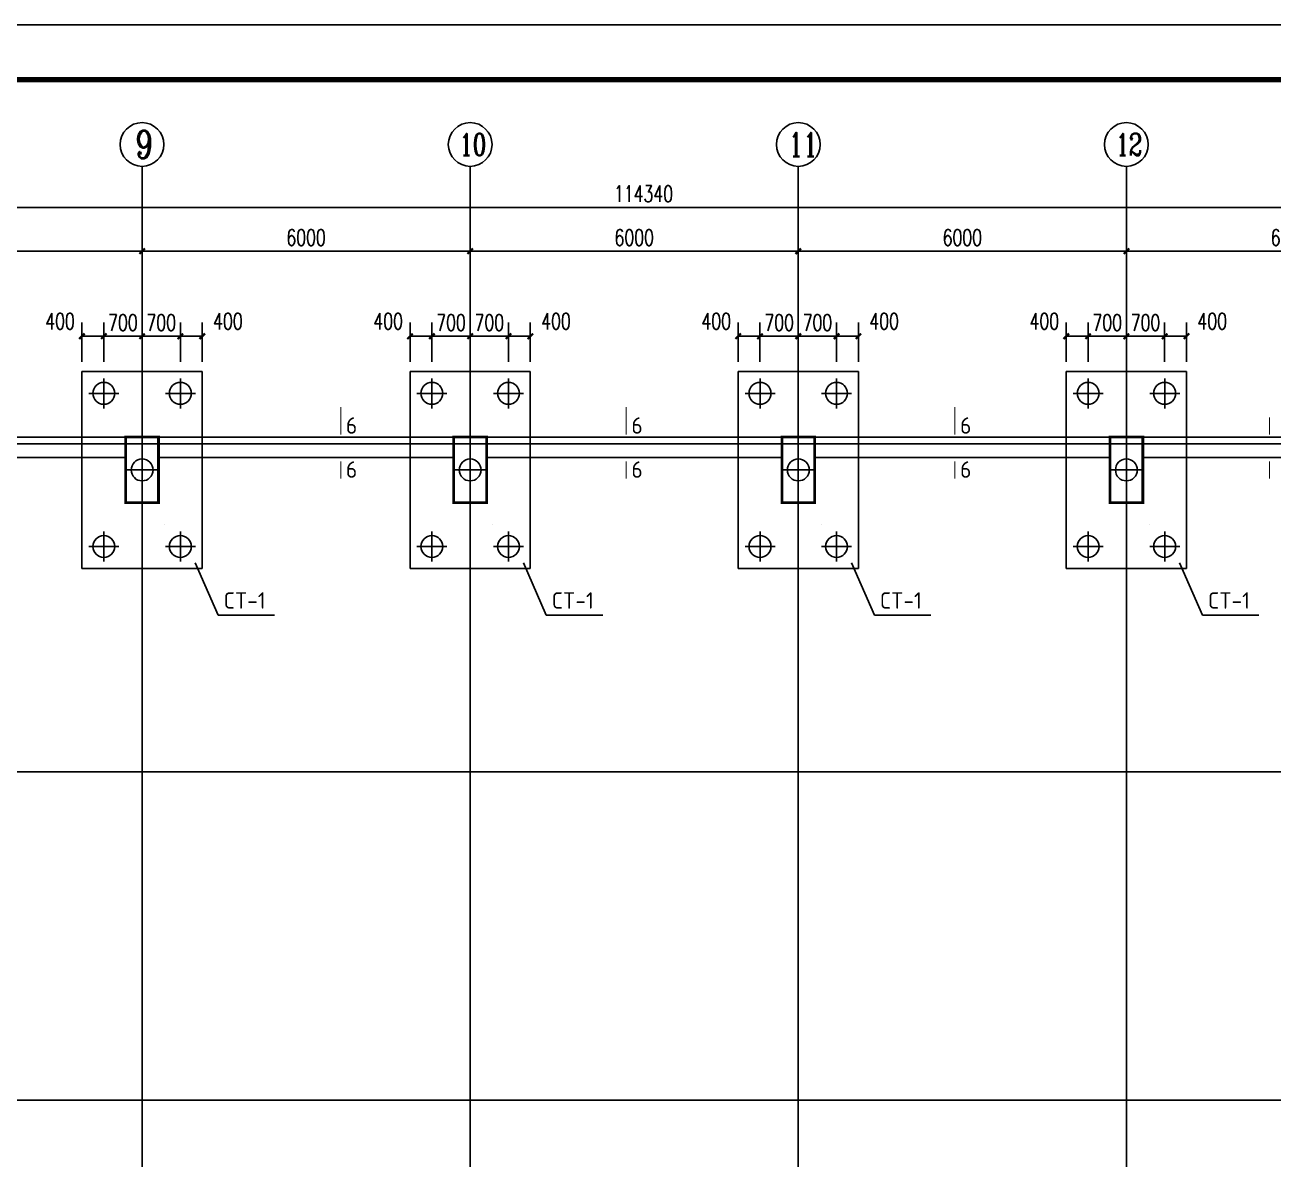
# Model space of a CAD drawing. Extents: x -73672 to 366960, y -527333 to 140666.
# Drawn here: x 237633 to 260456, y 45152 to 65882 of the extents above; entities that cross this region are included whole.
import ezdxf
from ezdxf.enums import TextEntityAlignment as Align

# ---------------------------------------------------------------- set-up
doc = ezdxf.new("R2010")
doc.units = 0
doc.header["$LTSCALE"] = 1000
doc.header["$MEASUREMENT"] = 0
for name, color, linetype in [('AXIS', 3, 'Continuous'), ('AXIS_TEXT', 7, 'Continuous'), ('COLUMN', 9, 'Continuous'), ('E_WINDOW', 4, 'Continuous'), ('NUM', 3, 'Continuous'), ('PUB_TITLE', 4, 'Continuous'), ('TEXT', 3, 'Continuous'), ('WALL', 9, 'Continuous'), ('建-尺寸', 3, 'Continuous')]:
    doc.layers.add(name, color=color, linetype=linetype)
doc.styles.add('_TCH_AXIS', font='COMPLEX', dxfattribs={"bigfont": 'GBCBIG'})
doc.styles.add('_TCH_DIM_T3', font='SIMPLEX', dxfattribs={"width": 0.705882, "bigfont": 'GBCBIG'})
doc.styles.add('A-DIM_T3', font='SIMPLEX', dxfattribs={"width": 0.705882, "bigfont": 'GBCBIG'})
doc.styles.add('COMPLEX', font='COMPLEX', dxfattribs={"bigfont": 'Tssdchn.shx'})
doc.styles.add('TSSD_Norm', font='Tssdeng.shx', dxfattribs={"bigfont": 'hztxt.shx'})
doc.dimstyles.new('_TCH_ARCH-100', dxfattribs={"dimtxt": 297.5, "dimasz": 100, "dimexe": 250, "dimexo": 300, "dimgap": 100, "dimtad": 1, "dimdec": 0, "dimzin": 0, "dimdsep": 46, "dimtxsty": '_TCH_DIM_T3', "dimblk": 'ARCHTICK', "dimcen": 0.09, "dimclrt": 7, "dimazin": 2, "dimtfac": 1, "dimtdec": 0, "dimtix": 1, "dimtmove": 2, "dimatfit": 3, "dimfxl": 0, "dimtolj": 1, "dimtzin": 0, "dimarcsym": 0})
doc.dimstyles.new('A-DIM-100', dxfattribs={"dimtxt": 297.5, "dimasz": 100, "dimexe": 250, "dimexo": 300, "dimgap": 100, "dimtad": 1, "dimdec": 0, "dimzin": 0, "dimdsep": 46, "dimtxsty": 'A-DIM_T3', "dimblk": 'ARCHTICK', "dimcen": 0.09, "dimclrt": 7, "dimazin": 2, "dimtfac": 1, "dimtdec": 0, "dimtix": 1, "dimtmove": 2, "dimatfit": 3, "dimfxl": 0, "dimtolj": 1, "dimtzin": 0, "dimarcsym": 0})

# ---------------------------------------------------------------- blocks, each defined once
blk = doc.blocks.new('_reinbk')
blk.add_line((0, 0), (0, 0))
blk = doc.blocks.new('_AXISO')
blk.add_circle((0, 0), 0.5)
at = {"layer": 'AXIS_TEXT', "style": 'COMPLEX'}
blk.add_attdef('A', text='', height=0.56, dxfattribs=at).set_placement((-0.25, -0.28), (0.25, -0.28), align=Align.FIT)
blk = doc.blocks.new('_ArchTick')
at = {"color": 0, "linetype": 'ByBlock', "const_width": 0.4}
blk.add_lwpolyline([(-0.5, -0.5), (0.5, 0.5)], dxfattribs=at)
blk = doc.blocks.new('*D7879')
at = {"layer": 'AXIS', "color": 0, "lineweight": -2}
for p, q in [((191774, 59597), (191774, 62797)), ((306114, 59597), (306114, 62797)), ((191774, 62547), (306114, 62547))]:
    blk.add_line(p, q, dxfattribs=at)
at = {"layer": 'Defpoints', "color": 0}
for p in [(306114, 62547), (191774, 59297), (306114, 59297)]:
    blk.add_point(p, dxfattribs=at)
at = {"layer": 'AXIS', "color": 0, "linetype": 'ByBlock', "lineweight": -2, "xscale": 100, "yscale": 100, "zscale": 100, "rotation": 180}
blk.add_blockref('_ArchTick', (191774, 62547), dxfattribs=at)
at = {"layer": 'AXIS', "color": 0, "linetype": 'ByBlock', "lineweight": -2, "xscale": 100, "yscale": 100, "zscale": 100}
blk.add_blockref('_ArchTick', (306114, 62547), dxfattribs=at)
at = {"layer": 'AXIS', "color": 7, "insert": (248944, 62796), "char_height": 297.5, "attachment_point": 5, "style": '_TCH_DIM_T3'}
blk.add_mtext('\\A1;114340', dxfattribs=at)
blk = doc.blocks.new('*D7887')
at = {"layer": 'AXIS', "color": 0, "lineweight": -2}
for p, q in [((233774, 59597), (233774, 61997)), ((239774, 59597), (239774, 61997)), ((233774, 61747), (239774, 61747))]:
    blk.add_line(p, q, dxfattribs=at)
at = {"layer": 'Defpoints', "color": 0}
for p in [(239774, 61747), (233774, 59297), (239774, 59297)]:
    blk.add_point(p, dxfattribs=at)
at = {"layer": 'AXIS', "color": 0, "linetype": 'ByBlock', "lineweight": -2, "xscale": 100, "yscale": 100, "zscale": 100, "rotation": 180}
blk.add_blockref('_ArchTick', (233774, 61747), dxfattribs=at)
at = {"layer": 'AXIS', "color": 0, "linetype": 'ByBlock', "lineweight": -2, "xscale": 100, "yscale": 100, "zscale": 100}
blk.add_blockref('_ArchTick', (239774, 61747), dxfattribs=at)
at = {"layer": 'AXIS', "color": 7, "insert": (236774, 61996), "char_height": 297.5, "attachment_point": 5, "style": '_TCH_DIM_T3'}
blk.add_mtext('\\A1;6000', dxfattribs=at)
blk = doc.blocks.new('*D7888')
at = {"layer": 'AXIS', "color": 0, "lineweight": -2}
for p, q in [((239774, 59597), (239774, 61997)), ((245774, 59597), (245774, 61997)), ((239774, 61747), (245774, 61747))]:
    blk.add_line(p, q, dxfattribs=at)
at = {"layer": 'Defpoints', "color": 0}
for p in [(245774, 61747), (239774, 59297), (245774, 59297)]:
    blk.add_point(p, dxfattribs=at)
at = {"layer": 'AXIS', "color": 0, "linetype": 'ByBlock', "lineweight": -2, "xscale": 100, "yscale": 100, "zscale": 100, "rotation": 180}
blk.add_blockref('_ArchTick', (239774, 61747), dxfattribs=at)
at = {"layer": 'AXIS', "color": 0, "linetype": 'ByBlock', "lineweight": -2, "xscale": 100, "yscale": 100, "zscale": 100}
blk.add_blockref('_ArchTick', (245774, 61747), dxfattribs=at)
at = {"layer": 'AXIS', "color": 7, "insert": (242774, 61996), "char_height": 297.5, "attachment_point": 5, "style": '_TCH_DIM_T3'}
blk.add_mtext('\\A1;6000', dxfattribs=at)
blk = doc.blocks.new('*D7889')
at = {"layer": 'AXIS', "color": 0, "lineweight": -2}
for p, q in [((245774, 59597), (245774, 61997)), ((251774, 59597), (251774, 61997)), ((245774, 61747), (251774, 61747))]:
    blk.add_line(p, q, dxfattribs=at)
at = {"layer": 'Defpoints', "color": 0}
for p in [(251774, 61747), (245774, 59297), (251774, 59297)]:
    blk.add_point(p, dxfattribs=at)
at = {"layer": 'AXIS', "color": 0, "linetype": 'ByBlock', "lineweight": -2, "xscale": 100, "yscale": 100, "zscale": 100, "rotation": 180}
blk.add_blockref('_ArchTick', (245774, 61747), dxfattribs=at)
at = {"layer": 'AXIS', "color": 0, "linetype": 'ByBlock', "lineweight": -2, "xscale": 100, "yscale": 100, "zscale": 100}
blk.add_blockref('_ArchTick', (251774, 61747), dxfattribs=at)
at = {"layer": 'AXIS', "color": 7, "insert": (248774, 61996), "char_height": 297.5, "attachment_point": 5, "style": '_TCH_DIM_T3'}
blk.add_mtext('\\A1;6000', dxfattribs=at)
blk = doc.blocks.new('*D7890')
at = {"layer": 'AXIS', "color": 0, "lineweight": -2}
for p, q in [((251774, 59597), (251774, 61997)), ((257774, 59597), (257774, 61997)), ((251774, 61747), (257774, 61747))]:
    blk.add_line(p, q, dxfattribs=at)
at = {"layer": 'Defpoints', "color": 0}
for p in [(257774, 61747), (251774, 59297), (257774, 59297)]:
    blk.add_point(p, dxfattribs=at)
at = {"layer": 'AXIS', "color": 0, "linetype": 'ByBlock', "lineweight": -2, "xscale": 100, "yscale": 100, "zscale": 100, "rotation": 180}
blk.add_blockref('_ArchTick', (251774, 61747), dxfattribs=at)
at = {"layer": 'AXIS', "color": 0, "linetype": 'ByBlock', "lineweight": -2, "xscale": 100, "yscale": 100, "zscale": 100}
blk.add_blockref('_ArchTick', (257774, 61747), dxfattribs=at)
at = {"layer": 'AXIS', "color": 7, "insert": (254774, 61996), "char_height": 297.5, "attachment_point": 5, "style": '_TCH_DIM_T3'}
blk.add_mtext('\\A1;6000', dxfattribs=at)
blk = doc.blocks.new('*D7891')
at = {"layer": 'AXIS', "color": 0, "lineweight": -2}
for p, q in [((257774, 59597), (257774, 61997)), ((263774, 59597), (263774, 61997)), ((257774, 61747), (263774, 61747))]:
    blk.add_line(p, q, dxfattribs=at)
at = {"layer": 'Defpoints', "color": 0}
for p in [(263774, 61747), (257774, 59297), (263774, 59297)]:
    blk.add_point(p, dxfattribs=at)
at = {"layer": 'AXIS', "color": 0, "linetype": 'ByBlock', "lineweight": -2, "xscale": 100, "yscale": 100, "zscale": 100, "rotation": 180}
blk.add_blockref('_ArchTick', (257774, 61747), dxfattribs=at)
at = {"layer": 'AXIS', "color": 0, "linetype": 'ByBlock', "lineweight": -2, "xscale": 100, "yscale": 100, "zscale": 100}
blk.add_blockref('_ArchTick', (263774, 61747), dxfattribs=at)
at = {"layer": 'AXIS', "color": 7, "insert": (260774, 61996), "char_height": 297.5, "attachment_point": 5, "style": '_TCH_DIM_T3'}
blk.add_mtext('\\A1;6000', dxfattribs=at)
blk = doc.blocks.new('*D7978')
at = {"layer": 'Defpoints', "color": 0}
for p in [(258474, 60192), (258474, 59422), (258874, 59422)]:
    blk.add_point(p, dxfattribs=at)
at = {"layer": '建-尺寸', "color": 0, "lineweight": -2}
for p, q in [((258474, 59722), (258474, 60442)), ((258874, 59722), (258874, 60442)), ((258874, 60192), (258474, 60192))]:
    blk.add_line(p, q, dxfattribs=at)
at = {"layer": '建-尺寸', "color": 0, "linetype": 'ByBlock', "lineweight": -2, "xscale": 100, "yscale": 100, "zscale": 100, "rotation": 180}
blk.add_blockref('_ArchTick', (258474, 60192), dxfattribs=at)
at = {"layer": '建-尺寸', "color": 0, "linetype": 'ByBlock', "lineweight": -2, "xscale": 100, "yscale": 100, "zscale": 100}
blk.add_blockref('_ArchTick', (258874, 60192), dxfattribs=at)
at = {"layer": '建-尺寸', "color": 7, "insert": (259344, 60467), "char_height": 297.5, "attachment_point": 5, "style": 'A-DIM_T3'}
blk.add_mtext('\\A1;400', dxfattribs=at)
blk = doc.blocks.new('*D7979')
at = {"layer": 'Defpoints', "color": 0}
for p in [(257774, 60192), (257774, 59422), (258474, 59422)]:
    blk.add_point(p, dxfattribs=at)
at = {"layer": '建-尺寸', "color": 0, "lineweight": -2}
for p, q in [((257774, 59722), (257774, 60442)), ((258474, 59722), (258474, 60442)), ((257774, 60192), (257674, 60192)), ((258474, 60192), (257774, 60192)), ((258474, 60192), (258574, 60192))]:
    blk.add_line(p, q, dxfattribs=at)
at = {"layer": '建-尺寸', "color": 0, "linetype": 'ByBlock', "lineweight": -2, "xscale": 100, "yscale": 100, "zscale": 100}
blk.add_blockref('_ArchTick', (257774, 60192), dxfattribs=at)
at = {"layer": '建-尺寸', "color": 0, "linetype": 'ByBlock', "lineweight": -2, "xscale": 100, "yscale": 100, "zscale": 100, "rotation": 180}
blk.add_blockref('_ArchTick', (258474, 60192), dxfattribs=at)
at = {"layer": '建-尺寸', "color": 7, "insert": (258124, 60441), "char_height": 297.5, "attachment_point": 5, "style": 'A-DIM_T3'}
blk.add_mtext('\\A1;700', dxfattribs=at)
blk = doc.blocks.new('*D7980')
at = {"layer": 'Defpoints', "color": 0}
for p in [(257074, 60192), (257074, 59422), (257774, 59422)]:
    blk.add_point(p, dxfattribs=at)
at = {"layer": '建-尺寸', "color": 0, "lineweight": -2}
for p, q in [((257074, 59722), (257074, 60442)), ((257774, 59722), (257774, 60442)), ((257074, 60192), (256974, 60192)), ((257774, 60192), (257074, 60192)), ((257774, 60192), (257874, 60192))]:
    blk.add_line(p, q, dxfattribs=at)
at = {"layer": '建-尺寸', "color": 0, "linetype": 'ByBlock', "lineweight": -2, "xscale": 100, "yscale": 100, "zscale": 100}
blk.add_blockref('_ArchTick', (257074, 60192), dxfattribs=at)
at = {"layer": '建-尺寸', "color": 0, "linetype": 'ByBlock', "lineweight": -2, "xscale": 100, "yscale": 100, "zscale": 100, "rotation": 180}
blk.add_blockref('_ArchTick', (257774, 60192), dxfattribs=at)
at = {"layer": '建-尺寸', "color": 7, "insert": (257424, 60441), "char_height": 297.5, "attachment_point": 5, "style": 'A-DIM_T3'}
blk.add_mtext('\\A1;700', dxfattribs=at)
blk = doc.blocks.new('*D7981')
at = {"layer": 'Defpoints', "color": 0}
for p in [(256674, 60192), (256674, 59422), (257074, 59422)]:
    blk.add_point(p, dxfattribs=at)
at = {"layer": '建-尺寸', "color": 0, "lineweight": -2}
for p, q in [((256674, 59722), (256674, 60442)), ((257074, 59722), (257074, 60442)), ((257074, 60192), (256674, 60192))]:
    blk.add_line(p, q, dxfattribs=at)
at = {"layer": '建-尺寸', "color": 0, "linetype": 'ByBlock', "lineweight": -2, "xscale": 100, "yscale": 100, "zscale": 100, "rotation": 180}
blk.add_blockref('_ArchTick', (256674, 60192), dxfattribs=at)
at = {"layer": '建-尺寸', "color": 0, "linetype": 'ByBlock', "lineweight": -2, "xscale": 100, "yscale": 100, "zscale": 100}
blk.add_blockref('_ArchTick', (257074, 60192), dxfattribs=at)
at = {"layer": '建-尺寸', "color": 7, "insert": (256274, 60467), "char_height": 297.5, "attachment_point": 5, "style": 'A-DIM_T3'}
blk.add_mtext('\\A1;400', dxfattribs=at)
blk = doc.blocks.new('*D7982')
at = {"layer": 'Defpoints', "color": 0}
for p in [(246474, 60192), (246474, 59422), (246874, 59422)]:
    blk.add_point(p, dxfattribs=at)
at = {"layer": '建-尺寸', "color": 0, "lineweight": -2}
for p, q in [((246474, 59722), (246474, 60442)), ((246874, 59722), (246874, 60442)), ((246874, 60192), (246474, 60192))]:
    blk.add_line(p, q, dxfattribs=at)
at = {"layer": '建-尺寸', "color": 0, "linetype": 'ByBlock', "lineweight": -2, "xscale": 100, "yscale": 100, "zscale": 100, "rotation": 180}
blk.add_blockref('_ArchTick', (246474, 60192), dxfattribs=at)
at = {"layer": '建-尺寸', "color": 0, "linetype": 'ByBlock', "lineweight": -2, "xscale": 100, "yscale": 100, "zscale": 100}
blk.add_blockref('_ArchTick', (246874, 60192), dxfattribs=at)
at = {"layer": '建-尺寸', "color": 7, "insert": (247344, 60467), "char_height": 297.5, "attachment_point": 5, "style": 'A-DIM_T3'}
blk.add_mtext('\\A1;400', dxfattribs=at)
blk = doc.blocks.new('*D7983')
at = {"layer": 'Defpoints', "color": 0}
for p in [(245774, 60192), (245774, 59422), (246474, 59422)]:
    blk.add_point(p, dxfattribs=at)
at = {"layer": '建-尺寸', "color": 0, "lineweight": -2}
for p, q in [((245774, 59722), (245774, 60442)), ((246474, 59722), (246474, 60442)), ((245774, 60192), (245674, 60192)), ((246474, 60192), (245774, 60192)), ((246474, 60192), (246574, 60192))]:
    blk.add_line(p, q, dxfattribs=at)
at = {"layer": '建-尺寸', "color": 0, "linetype": 'ByBlock', "lineweight": -2, "xscale": 100, "yscale": 100, "zscale": 100}
blk.add_blockref('_ArchTick', (245774, 60192), dxfattribs=at)
at = {"layer": '建-尺寸', "color": 0, "linetype": 'ByBlock', "lineweight": -2, "xscale": 100, "yscale": 100, "zscale": 100, "rotation": 180}
blk.add_blockref('_ArchTick', (246474, 60192), dxfattribs=at)
at = {"layer": '建-尺寸', "color": 7, "insert": (246124, 60441), "char_height": 297.5, "attachment_point": 5, "style": 'A-DIM_T3'}
blk.add_mtext('\\A1;700', dxfattribs=at)
blk = doc.blocks.new('*D7984')
at = {"layer": 'Defpoints', "color": 0}
for p in [(245074, 60192), (245074, 59422), (245774, 59422)]:
    blk.add_point(p, dxfattribs=at)
at = {"layer": '建-尺寸', "color": 0, "lineweight": -2}
for p, q in [((245074, 59722), (245074, 60442)), ((245774, 59722), (245774, 60442)), ((245074, 60192), (244974, 60192)), ((245774, 60192), (245074, 60192)), ((245774, 60192), (245874, 60192))]:
    blk.add_line(p, q, dxfattribs=at)
at = {"layer": '建-尺寸', "color": 0, "linetype": 'ByBlock', "lineweight": -2, "xscale": 100, "yscale": 100, "zscale": 100}
blk.add_blockref('_ArchTick', (245074, 60192), dxfattribs=at)
at = {"layer": '建-尺寸', "color": 0, "linetype": 'ByBlock', "lineweight": -2, "xscale": 100, "yscale": 100, "zscale": 100, "rotation": 180}
blk.add_blockref('_ArchTick', (245774, 60192), dxfattribs=at)
at = {"layer": '建-尺寸', "color": 7, "insert": (245424, 60441), "char_height": 297.5, "attachment_point": 5, "style": 'A-DIM_T3'}
blk.add_mtext('\\A1;700', dxfattribs=at)
blk = doc.blocks.new('*D7985')
at = {"layer": 'Defpoints', "color": 0}
for p in [(244674, 60192), (244674, 59422), (245074, 59422)]:
    blk.add_point(p, dxfattribs=at)
at = {"layer": '建-尺寸', "color": 0, "lineweight": -2}
for p, q in [((244674, 59722), (244674, 60442)), ((245074, 59722), (245074, 60442)), ((245074, 60192), (244674, 60192))]:
    blk.add_line(p, q, dxfattribs=at)
at = {"layer": '建-尺寸', "color": 0, "linetype": 'ByBlock', "lineweight": -2, "xscale": 100, "yscale": 100, "zscale": 100, "rotation": 180}
blk.add_blockref('_ArchTick', (244674, 60192), dxfattribs=at)
at = {"layer": '建-尺寸', "color": 0, "linetype": 'ByBlock', "lineweight": -2, "xscale": 100, "yscale": 100, "zscale": 100}
blk.add_blockref('_ArchTick', (245074, 60192), dxfattribs=at)
at = {"layer": '建-尺寸', "color": 7, "insert": (244274, 60467), "char_height": 297.5, "attachment_point": 5, "style": 'A-DIM_T3'}
blk.add_mtext('\\A1;400', dxfattribs=at)
blk = doc.blocks.new('*D7986')
at = {"layer": 'Defpoints', "color": 0}
for p in [(240474, 60192), (240474, 59422), (240874, 59422)]:
    blk.add_point(p, dxfattribs=at)
at = {"layer": '建-尺寸', "color": 0, "lineweight": -2}
for p, q in [((240474, 59722), (240474, 60442)), ((240874, 59722), (240874, 60442)), ((240874, 60192), (240474, 60192))]:
    blk.add_line(p, q, dxfattribs=at)
at = {"layer": '建-尺寸', "color": 0, "linetype": 'ByBlock', "lineweight": -2, "xscale": 100, "yscale": 100, "zscale": 100, "rotation": 180}
blk.add_blockref('_ArchTick', (240474, 60192), dxfattribs=at)
at = {"layer": '建-尺寸', "color": 0, "linetype": 'ByBlock', "lineweight": -2, "xscale": 100, "yscale": 100, "zscale": 100}
blk.add_blockref('_ArchTick', (240874, 60192), dxfattribs=at)
at = {"layer": '建-尺寸', "color": 7, "insert": (241344, 60467), "char_height": 297.5, "attachment_point": 5, "style": 'A-DIM_T3'}
blk.add_mtext('\\A1;400', dxfattribs=at)
blk = doc.blocks.new('*D7987')
at = {"layer": 'Defpoints', "color": 0}
for p in [(239774, 60192), (239774, 59422), (240474, 59422)]:
    blk.add_point(p, dxfattribs=at)
at = {"layer": '建-尺寸', "color": 0, "lineweight": -2}
for p, q in [((239774, 59722), (239774, 60442)), ((240474, 59722), (240474, 60442)), ((239774, 60192), (239674, 60192)), ((240474, 60192), (239774, 60192)), ((240474, 60192), (240574, 60192))]:
    blk.add_line(p, q, dxfattribs=at)
at = {"layer": '建-尺寸', "color": 0, "linetype": 'ByBlock', "lineweight": -2, "xscale": 100, "yscale": 100, "zscale": 100}
blk.add_blockref('_ArchTick', (239774, 60192), dxfattribs=at)
at = {"layer": '建-尺寸', "color": 0, "linetype": 'ByBlock', "lineweight": -2, "xscale": 100, "yscale": 100, "zscale": 100, "rotation": 180}
blk.add_blockref('_ArchTick', (240474, 60192), dxfattribs=at)
at = {"layer": '建-尺寸', "color": 7, "insert": (240124, 60441), "char_height": 297.5, "attachment_point": 5, "style": 'A-DIM_T3'}
blk.add_mtext('\\A1;700', dxfattribs=at)
blk = doc.blocks.new('*D7988')
at = {"layer": 'Defpoints', "color": 0}
for p in [(239074, 60192), (239074, 59422), (239774, 59422)]:
    blk.add_point(p, dxfattribs=at)
at = {"layer": '建-尺寸', "color": 0, "lineweight": -2}
for p, q in [((239074, 59722), (239074, 60442)), ((239774, 59722), (239774, 60442)), ((239074, 60192), (238974, 60192)), ((239774, 60192), (239074, 60192)), ((239774, 60192), (239874, 60192))]:
    blk.add_line(p, q, dxfattribs=at)
at = {"layer": '建-尺寸', "color": 0, "linetype": 'ByBlock', "lineweight": -2, "xscale": 100, "yscale": 100, "zscale": 100}
blk.add_blockref('_ArchTick', (239074, 60192), dxfattribs=at)
at = {"layer": '建-尺寸', "color": 0, "linetype": 'ByBlock', "lineweight": -2, "xscale": 100, "yscale": 100, "zscale": 100, "rotation": 180}
blk.add_blockref('_ArchTick', (239774, 60192), dxfattribs=at)
at = {"layer": '建-尺寸', "color": 7, "insert": (239424, 60441), "char_height": 297.5, "attachment_point": 5, "style": 'A-DIM_T3'}
blk.add_mtext('\\A1;700', dxfattribs=at)
blk = doc.blocks.new('*D7989')
at = {"layer": 'Defpoints', "color": 0}
for p in [(238674, 60192), (238674, 59422), (239074, 59422)]:
    blk.add_point(p, dxfattribs=at)
at = {"layer": '建-尺寸', "color": 0, "lineweight": -2}
for p, q in [((238674, 59722), (238674, 60442)), ((239074, 59722), (239074, 60442)), ((239074, 60192), (238674, 60192))]:
    blk.add_line(p, q, dxfattribs=at)
at = {"layer": '建-尺寸', "color": 0, "linetype": 'ByBlock', "lineweight": -2, "xscale": 100, "yscale": 100, "zscale": 100, "rotation": 180}
blk.add_blockref('_ArchTick', (238674, 60192), dxfattribs=at)
at = {"layer": '建-尺寸', "color": 0, "linetype": 'ByBlock', "lineweight": -2, "xscale": 100, "yscale": 100, "zscale": 100}
blk.add_blockref('_ArchTick', (239074, 60192), dxfattribs=at)
at = {"layer": '建-尺寸', "color": 7, "insert": (238274, 60467), "char_height": 297.5, "attachment_point": 5, "style": 'A-DIM_T3'}
blk.add_mtext('\\A1;400', dxfattribs=at)
blk = doc.blocks.new('*D7990')
at = {"layer": 'Defpoints', "color": 0}
for p in [(252474, 60192), (252474, 59422), (252874, 59422)]:
    blk.add_point(p, dxfattribs=at)
at = {"layer": '建-尺寸', "color": 0, "lineweight": -2}
for p, q in [((252474, 59722), (252474, 60442)), ((252874, 59722), (252874, 60442)), ((252874, 60192), (252474, 60192))]:
    blk.add_line(p, q, dxfattribs=at)
at = {"layer": '建-尺寸', "color": 0, "linetype": 'ByBlock', "lineweight": -2, "xscale": 100, "yscale": 100, "zscale": 100, "rotation": 180}
blk.add_blockref('_ArchTick', (252474, 60192), dxfattribs=at)
at = {"layer": '建-尺寸', "color": 0, "linetype": 'ByBlock', "lineweight": -2, "xscale": 100, "yscale": 100, "zscale": 100}
blk.add_blockref('_ArchTick', (252874, 60192), dxfattribs=at)
at = {"layer": '建-尺寸', "color": 7, "insert": (253344, 60467), "char_height": 297.5, "attachment_point": 5, "style": 'A-DIM_T3'}
blk.add_mtext('\\A1;400', dxfattribs=at)
blk = doc.blocks.new('*D7991')
at = {"layer": 'Defpoints', "color": 0}
for p in [(251774, 60192), (251774, 59422), (252474, 59422)]:
    blk.add_point(p, dxfattribs=at)
at = {"layer": '建-尺寸', "color": 0, "lineweight": -2}
for p, q in [((251774, 59722), (251774, 60442)), ((252474, 59722), (252474, 60442)), ((251774, 60192), (251674, 60192)), ((252474, 60192), (251774, 60192)), ((252474, 60192), (252574, 60192))]:
    blk.add_line(p, q, dxfattribs=at)
at = {"layer": '建-尺寸', "color": 0, "linetype": 'ByBlock', "lineweight": -2, "xscale": 100, "yscale": 100, "zscale": 100}
blk.add_blockref('_ArchTick', (251774, 60192), dxfattribs=at)
at = {"layer": '建-尺寸', "color": 0, "linetype": 'ByBlock', "lineweight": -2, "xscale": 100, "yscale": 100, "zscale": 100, "rotation": 180}
blk.add_blockref('_ArchTick', (252474, 60192), dxfattribs=at)
at = {"layer": '建-尺寸', "color": 7, "insert": (252124, 60441), "char_height": 297.5, "attachment_point": 5, "style": 'A-DIM_T3'}
blk.add_mtext('\\A1;700', dxfattribs=at)
blk = doc.blocks.new('*D7992')
at = {"layer": 'Defpoints', "color": 0}
for p in [(251074, 60192), (251074, 59422), (251774, 59422)]:
    blk.add_point(p, dxfattribs=at)
at = {"layer": '建-尺寸', "color": 0, "lineweight": -2}
for p, q in [((251074, 59722), (251074, 60442)), ((251774, 59722), (251774, 60442)), ((251074, 60192), (250974, 60192)), ((251774, 60192), (251074, 60192)), ((251774, 60192), (251874, 60192))]:
    blk.add_line(p, q, dxfattribs=at)
at = {"layer": '建-尺寸', "color": 0, "linetype": 'ByBlock', "lineweight": -2, "xscale": 100, "yscale": 100, "zscale": 100}
blk.add_blockref('_ArchTick', (251074, 60192), dxfattribs=at)
at = {"layer": '建-尺寸', "color": 0, "linetype": 'ByBlock', "lineweight": -2, "xscale": 100, "yscale": 100, "zscale": 100, "rotation": 180}
blk.add_blockref('_ArchTick', (251774, 60192), dxfattribs=at)
at = {"layer": '建-尺寸', "color": 7, "insert": (251424, 60441), "char_height": 297.5, "attachment_point": 5, "style": 'A-DIM_T3'}
blk.add_mtext('\\A1;700', dxfattribs=at)
blk = doc.blocks.new('*D7993')
at = {"layer": 'Defpoints', "color": 0}
for p in [(250674, 60192), (250674, 59422), (251074, 59422)]:
    blk.add_point(p, dxfattribs=at)
at = {"layer": '建-尺寸', "color": 0, "lineweight": -2}
for p, q in [((250674, 59722), (250674, 60442)), ((251074, 59722), (251074, 60442)), ((251074, 60192), (250674, 60192))]:
    blk.add_line(p, q, dxfattribs=at)
at = {"layer": '建-尺寸', "color": 0, "linetype": 'ByBlock', "lineweight": -2, "xscale": 100, "yscale": 100, "zscale": 100, "rotation": 180}
blk.add_blockref('_ArchTick', (250674, 60192), dxfattribs=at)
at = {"layer": '建-尺寸', "color": 0, "linetype": 'ByBlock', "lineweight": -2, "xscale": 100, "yscale": 100, "zscale": 100}
blk.add_blockref('_ArchTick', (251074, 60192), dxfattribs=at)
at = {"layer": '建-尺寸', "color": 7, "insert": (250274, 60467), "char_height": 297.5, "attachment_point": 5, "style": 'A-DIM_T3'}
blk.add_mtext('\\A1;400', dxfattribs=at)

msp = doc.modelspace()

# ---------------------------------------------------------------- linework, layer by layer
at = {"color": 1}
for p, q in [((239774.25, 60065.53), (239774.25, -593.32)), ((245774.25, 60065.53), (245774.25, -593.32)), ((251774.25, 60065.53), (251774.25, -593.32)), ((257774.25, 60065.53), (257774.25, -593.32)), ((189388.6, 58228.34), (308158.19, 58228.34)), ((189203.6, 52228.34), (308158.19, 52228.34)), ((189203.6, 46228.34), (308158.19, 46228.34))]:
    msp.add_line(p, q, dxfattribs=at)
at = {"color": 0}
for p, q in [((239474.25, 57748.34), (240074.25, 57748.34)), ((245474.25, 57748.34), (246074.25, 57748.34)), ((251474.25, 57748.34), (252074.25, 57748.34)), ((257474.25, 57748.34), (258074.25, 57748.34)), ((240746.32, 56047.38), (241165.57, 55091.47)), ((246746.32, 56047.38), (247165.57, 55091.47)), ((252746.32, 56047.38), (253165.57, 55091.47)), ((258746.32, 56047.38), (259165.57, 55091.47)), ((241165.57, 55091.47), (242196.94, 55091.47)), ((247165.57, 55091.47), (248196.94, 55091.47)), ((253165.57, 55091.47), (254196.94, 55091.47)), ((259165.57, 55091.47), (260196.94, 55091.47))]:
    msp.add_line(p, q, dxfattribs=at)
at = {"const_width": 20}
for points in [[(243407.21, 58897.37), (243407.21, 58393.01)], [(248627.71, 58897.37), (248627.71, 58393.01)], [(254638.15, 58897.37), (254638.15, 58393.01)], [(260390.32, 58712.37), (260390.32, 58393.01)], [(243407.21, 57907.4), (243407.21, 57588.04)], [(248627.71, 57907.4), (248627.71, 57588.04)], [(254638.15, 57907.4), (254638.15, 57588.04)], [(260390.32, 57907.4), (260390.32, 57588.04)]]:
    msp.add_lwpolyline(points, dxfattribs=at)
at = {"color": 0, "const_width": 50}
for points in [[(239474.25, 58348.34), (239474.25, 57148.34), (240074.25, 57148.34), (240074.25, 58348.34), (239474.25, 58348.34)], [(245474.25, 58348.34), (245474.25, 57148.34), (246074.25, 57148.34), (246074.25, 58348.34), (245474.25, 58348.34)], [(251474.25, 58348.34), (251474.25, 57148.34), (252074.25, 57148.34), (252074.25, 58348.34), (251474.25, 58348.34)], [(257474.25, 58348.34), (257474.25, 57148.34), (258074.25, 57148.34), (258074.25, 58348.34), (257474.25, 58348.34)]]:
    msp.add_lwpolyline(points, dxfattribs=at)
at = {"layer": 'AXIS'}
for p, q in [((239774.25, 59297.29), (239774.25, 63297.29)), ((245774.25, 59297.29), (245774.25, 63297.29)), ((251774.25, 59297.29), (251774.25, 63297.29)), ((257774.25, 59297.29), (257774.25, 63297.29)), ((238674.36, 59548.18), (238674.36, 55948.5)), ((240874.14, 59548.18), (238674.36, 59548.18)), ((239074.36, 58873.86), (239074.36, 59422.49)), ((240474.14, 58873.86), (240474.14, 59422.49)), ((240874.14, 59548.18), (240874.14, 55948.5)), ((244674.36, 59548.18), (244674.36, 55948.5)), ((246874.14, 59548.18), (244674.36, 59548.18)), ((245074.36, 58873.86), (245074.36, 59422.49)), ((246474.14, 58873.86), (246474.14, 59422.49)), ((246874.14, 59548.18), (246874.14, 55948.5)), ((250674.36, 59548.18), (250674.36, 55948.5)), ((252874.14, 59548.18), (250674.36, 59548.18)), ((251074.36, 58873.86), (251074.36, 59422.49)), ((252474.14, 58873.86), (252474.14, 59422.49)), ((252874.14, 59548.18), (252874.14, 55948.5)), ((256674.36, 59548.18), (256674.36, 55948.5)), ((258874.14, 59548.18), (256674.36, 59548.18)), ((257074.36, 58873.86), (257074.36, 59422.49)), ((258474.14, 58873.86), (258474.14, 59422.49)), ((258874.14, 59548.18), (258874.14, 55948.5)), ((239348.68, 59148.18), (238800.04, 59148.18)), ((240748.46, 59148.18), (240199.82, 59148.18)), ((245348.68, 59148.18), (244800.04, 59148.18)), ((246748.46, 59148.18), (246199.82, 59148.18)), ((251348.68, 59148.18), (250800.04, 59148.18)), ((252748.46, 59148.18), (252199.82, 59148.18)), ((257348.68, 59148.18), (256800.04, 59148.18)), ((258748.46, 59148.18), (258199.82, 59148.18)), ((239774.25, 58022.66), (239774.25, 57474.02)), ((245774.25, 58022.66), (245774.25, 57474.02)), ((251774.25, 58022.66), (251774.25, 57474.02)), ((257774.25, 58022.66), (257774.25, 57474.02)), ((240043.07, 57748.34), (239505.43, 57748.34)), ((246043.07, 57748.34), (245505.43, 57748.34)), ((252043.07, 57748.34), (251505.43, 57748.34)), ((258043.07, 57748.34), (257505.43, 57748.34)), ((239074.36, 56622.82), (239074.36, 56074.18)), ((240474.14, 56622.82), (240474.14, 56074.18)), ((245074.36, 56622.82), (245074.36, 56074.18)), ((246474.14, 56622.82), (246474.14, 56074.18)), ((251074.36, 56622.82), (251074.36, 56074.18)), ((252474.14, 56622.82), (252474.14, 56074.18)), ((257074.36, 56622.82), (257074.36, 56074.18)), ((258474.14, 56622.82), (258474.14, 56074.18)), ((239348.68, 56348.5), (238800.04, 56348.5)), ((240748.46, 56348.5), (240199.82, 56348.5)), ((245348.68, 56348.5), (244800.04, 56348.5)), ((246748.46, 56348.5), (246199.82, 56348.5)), ((251348.68, 56348.5), (250800.04, 56348.5)), ((252748.46, 56348.5), (252199.82, 56348.5)), ((257348.68, 56348.5), (256800.04, 56348.5)), ((258748.46, 56348.5), (258199.82, 56348.5)), ((240874.14, 55948.5), (238674.36, 55948.5)), ((246874.14, 55948.5), (244674.36, 55948.5)), ((252874.14, 55948.5), (250674.36, 55948.5)), ((258874.14, 55948.5), (256674.36, 55948.5))]:
    msp.add_line(p, q, dxfattribs=at)
at = {"layer": 'COLUMN'}
for points in [[(239474.25, 57148.34), (240074.25, 57148.34), (240074.25, 58348.34), (239474.25, 58348.34)], [(245474.25, 57148.34), (246074.25, 57148.34), (246074.25, 58348.34), (245474.25, 58348.34)], [(251474.25, 57148.34), (252074.25, 57148.34), (252074.25, 58348.34), (251474.25, 58348.34)], [(257474.25, 57148.34), (258074.25, 57148.34), (258074.25, 58348.34), (257474.25, 58348.34)]]:
    msp.add_lwpolyline(points, close=True, dxfattribs=at)
at = {"layer": 'E_WINDOW'}
for centre in [(239074.36, 59148.18), (240474.14, 59148.18), (245074.36, 59148.18), (246474.14, 59148.18), (251074.36, 59148.18), (252474.14, 59148.18), (257074.36, 59148.18), (258474.14, 59148.18), (239774.25, 57748.34), (245774.25, 57748.34), (251774.25, 57748.34), (257774.25, 57748.34), (239074.36, 56348.5), (240474.14, 56348.5), (245074.36, 56348.5), (246474.14, 56348.5), (251074.36, 56348.5), (252474.14, 56348.5), (257074.36, 56348.5), (258474.14, 56348.5)]:
    msp.add_circle(centre, 200, dxfattribs=at)
at = {"layer": 'PUB_TITLE'}
msp.add_lwpolyline([(177678.75, -18217.87), (326378.75, -18217.87), (326378.75, 65882.13), (177678.75, 65882.13)], close=True, dxfattribs=at)
at = {"layer": 'PUB_TITLE', "const_width": 100}
msp.add_lwpolyline([(180178.75, -17217.87), (325378.75, -17217.87), (325378.75, 64882.13), (180178.75, 64882.13)], close=True, dxfattribs=at)
at = {"layer": 'WALL'}
for p, q in [((234074.25, 58348.34), (239474.25, 58348.34)), ((240074.25, 58348.34), (245474.25, 58348.34)), ((246074.25, 58348.34), (251474.25, 58348.34)), ((252074.25, 58348.34), (257474.25, 58348.34)), ((258074.25, 58348.34), (263474.25, 58348.34)), ((234074.25, 57978.34), (239474.25, 57978.34)), ((240074.25, 57978.34), (245474.25, 57978.34)), ((246074.25, 57978.34), (251474.25, 57978.34)), ((252074.25, 57978.34), (257474.25, 57978.34)), ((258074.25, 57978.34), (263474.25, 57978.34))]:
    msp.add_line(p, q, dxfattribs=at)

# ---------------------------------------------------------------- block references
at = {"layer": 'AXIS'}
ref = msp.add_blockref('_AXISO', (239774.25, 63697.29), dxfattribs=dict(at, xscale=800, yscale=800, zscale=800))
ref.add_attrib('A', '9', (239655.03, 63443.94), dxfattribs={"color": 7, "height": 506.7, "style": '_TCH_AXIS', "width": 0.705882})
ref = msp.add_blockref('_AXISO', (245774.25, 63697.29), dxfattribs=dict(at, xscale=800, yscale=800, zscale=800))
ref.add_attrib('A', '10', (245578.8, 63496.79), dxfattribs={"color": 7, "height": 401.002, "style": '_TCH_AXIS', "width": 0.705882})
ref = msp.add_blockref('_AXISO', (251774.25, 63697.29), dxfattribs=dict(at, xscale=800, yscale=800, zscale=800))
ref.add_attrib('A', '11', (251598.44, 63479.36), dxfattribs={"color": 7, "height": 435.854, "style": '_TCH_AXIS', "width": 0.705882})
ref = msp.add_blockref('_AXISO', (257774.25, 63697.29), dxfattribs=dict(at, xscale=800, yscale=800, zscale=800))
ref.add_attrib('A', '12', (257578.8, 63496.79), dxfattribs={"color": 7, "height": 401.002, "style": '_TCH_AXIS', "width": 0.705882})
at = {"layer": 'TEXT', "xscale": 39.1883183999824, "yscale": 39.18831840000348, "zscale": 39.1883184, "rotation": 210.1413855520777}
for p in [(240190.62, 56747.26), (246190.62, 56747.26), (252190.62, 56747.26), (258190.62, 56747.26)]:
    msp.add_blockref('_reinbk', p, dxfattribs=at)

# ---------------------------------------------------------------- texts
at = {"layer": 'NUM', "style": 'TSSD_Norm'}
for s, p in [('6', (243605.4, 58410.09)), ('6', (248825.9, 58410.09)), ('6', (254836.34, 58410.09)), ('6', (243605.4, 57605.12)), ('6', (248825.9, 57605.12)), ('6', (254836.34, 57605.12)), ('CT-1', (241650.1, 55212.12)), ('CT-1', (247650.1, 55212.12)), ('CT-1', (253650.1, 55212.12)), ('CT-1', (259650.1, 55212.12))]:
    msp.add_text(s, height=300, dxfattribs=at).set_placement(p, align=Align.CENTER)

# ---------------------------------------------------------------- dimensions: what is measured, and where the dimension line sits
at = {"layer": 'AXIS'}
for p1, p2, distance, picture, middle in [((191774.25, 59297.29), (306114.25, 59297.29), 3250, '*D7879', (248944.25, 62796.04)), ((233774.25, 59297.29), (239774.25, 59297.29), 2450, '*D7887', (236774.25, 61996.04)), ((239774.25, 59297.29), (245774.25, 59297.29), 2450, '*D7888', (242774.25, 61996.04)), ((245774.25, 59297.29), (251774.25, 59297.29), 2450, '*D7889', (248774.25, 61996.04)), ((251774.25, 59297.29), (257774.25, 59297.29), 2450, '*D7890', (254774.25, 61996.04)), ((257774.25, 59297.29), (263774.25, 59297.29), 2450, '*D7891', (260774.25, 61996.04))]:
    dim = msp.add_aligned_dim(p1=p1, p2=p2, distance=distance, dimstyle='_TCH_ARCH-100', dxfattribs=at)
    dim.commit()
    dim.dimension.update_dxf_attribs({"geometry": picture, "text_midpoint": middle})
at = {"layer": '建-尺寸', "color": 0}
for base, p1, p2, picture, middle in [((238674.36, 60192.07), (239074.36, 59422.49), (238674.36, 59422.49), '*D7989', (238274.36, 60467.07)), ((240474.14, 60192.07), (240874.14, 59422.49), (240474.14, 59422.49), '*D7986', (241344.14, 60467.07)), ((244674.36, 60192.07), (245074.36, 59422.49), (244674.36, 59422.49), '*D7985', (244274.36, 60467.07)), ((246474.14, 60192.07), (246874.14, 59422.49), (246474.14, 59422.49), '*D7982', (247344.14, 60467.07)), ((250674.36, 60192.07), (251074.36, 59422.49), (250674.36, 59422.49), '*D7993', (250274.36, 60467.07)), ((252474.14, 60192.07), (252874.14, 59422.49), (252474.14, 59422.49), '*D7990', (253344.14, 60467.07)), ((256674.36, 60192.07), (257074.36, 59422.49), (256674.36, 59422.49), '*D7981', (256274.36, 60467.07)), ((258474.14, 60192.07), (258874.14, 59422.49), (258474.14, 59422.49), '*D7978', (259344.14, 60467.07))]:
    dim = msp.add_linear_dim(base=base, p1=p1, p2=p2, angle=180, dimstyle='A-DIM-100', dxfattribs=at)
    dim.commit()
    dim.dimension.update_dxf_attribs({"geometry": picture, "text_midpoint": middle, "dimtype": 161})
for p1, p2, picture, middle in [((239774.25, 59422.49), (239074.36, 59422.49), '*D7988', (239424.31, 60440.82)), ((240474.14, 59422.49), (239774.25, 59422.49), '*D7987', (240124.2, 60440.82)), ((245774.25, 59422.49), (245074.36, 59422.49), '*D7984', (245424.31, 60440.82)), ((246474.14, 59422.49), (245774.25, 59422.49), '*D7983', (246124.2, 60440.82)), ((251774.25, 59422.49), (251074.36, 59422.49), '*D7992', (251424.31, 60440.82)), ((252474.14, 59422.49), (251774.25, 59422.49), '*D7991', (252124.2, 60440.82)), ((257774.25, 59422.49), (257074.36, 59422.49), '*D7980', (257424.31, 60440.82)), ((258474.14, 59422.49), (257774.25, 59422.49), '*D7979', (258124.2, 60440.82))]:
    dim = msp.add_aligned_dim(p1=p1, p2=p2, distance=-769.58, dimstyle='A-DIM-100', dxfattribs=at)
    dim.commit()
    dim.dimension.update_dxf_attribs({"geometry": picture, "text_midpoint": middle})

doc.saveas('drawing.dxf')
